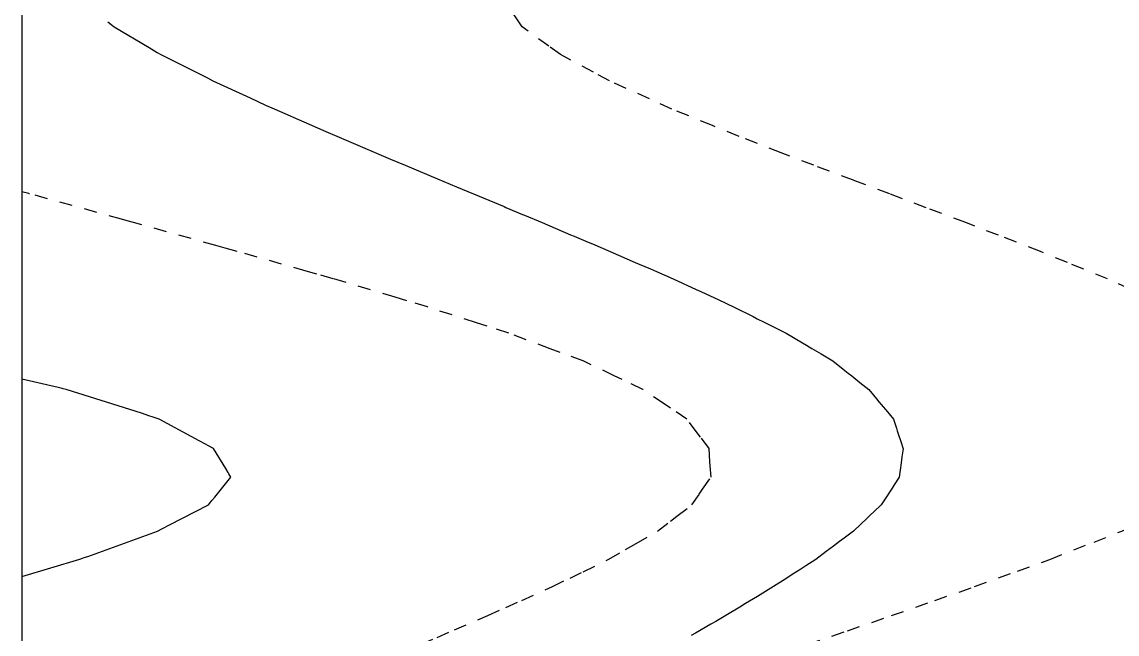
# Model space of a CAD drawing. Extents: x 11 to 203, y -288 to -10.
# Drawn here: x 10.6 to 131.4, y -173.7 to -106.2 of the extents above; entities that cross this region are included whole.
import ezdxf

# ---------------------------------------------------------------- set-up
doc = ezdxf.new("R2010")
doc.units = 0
for name, pattern in [('AI-LINETYPE-1', [2.822222, 1.411111, -1.411111]), ('AI-LINETYPE-3', [2.822222, 1.411111, -1.411111]), ('AI-LINETYPE-4', [2.822222, 1.411111, -1.411111])]:
    doc.linetypes.add(name, pattern=pattern)
for name, color, linetype in [('CUTLINE', 7, 'CONTINUOUS'), ('MOUNTAINLINE', 7, 'CONTINUOUS'), ('VALLEYLINE', 7, 'CONTINUOUS')]:
    doc.layers.add(name, color=color, linetype=linetype)

# ---------------------------------------------------------------- blocks, each defined once
blk = doc.blocks.new('BLOCK_2')
at = {"layer": 'VALLEYLINE', "color": 7, "linetype": 'AI-LINETYPE-1'}
blk.add_lwpolyline([(83.56, -227.55), (82.95, -227.29), (80.35, -226.17), (75.78, -224.21), (73.61, -223.24), (69.15, -221.23), (67.3, -220.34), (62.86, -218.19), (61.43, -217.42), (57.44, -215.28), (56.31, -214.56), (55.8, -214.24), (50.57, -212.41), (50.13, -212.26), (48.63, -211.67), (43.59, -209.71), (42.52, -209.29), (41.42, -208.8), (37.4, -206.98), (35.68, -206.21), (34.94, -205.8), (32.01, -204.18), (29.78, -202.95), (29.35, -202.62), (27.61, -201.31), (25.38, -199.63), (25.2, -199.38), (24.48, -198.39), (23.03, -196.37), (23, -196.17), (22.92, -195.41), (22.7, -193.23), (22.83, -193.03), (23.29, -192.38), (24.83, -190.17), (25.11, -189.95), (25.93, -189.32), (28.59, -187.28), (29.1, -186.99), (30.36, -186.26), (33.98, -184.17), (34.76, -183.8), (36.32, -183.04), (40.19, -181.16), (41.33, -180.66), (43.18, -179.82), (47.31, -177.97), (48.76, -177.35), (50.7, -176.51), (54.65, -174.81), (56.4, -174.06), (58.31, -173.24), (62, -171.65), (63.98, -170.77), (65.74, -169.98), (69.12, -168.46), (71.07, -167.52), (72.51, -166.82), (75.33, -165.45), (77.19, -164.38), (78.34, -163.72), (80.72, -162.34), (82.12, -161.27), (82.85, -160.71), (84.48, -159.46), (85.31, -158.27), (85.68, -157.74), (86.61, -156.4), (86.52, -155.16), (86.48, -154.66), (86.38, -153.25), (85.43, -151.98), (85.07, -151.5), (83.93, -149.99), (82.13, -148.78), (81.45, -148.33), (79.09, -146.74), (76.82, -145.65), (75.93, -145.23), (72.51, -143.58), (69.98, -142.64), (68.88, -142.24), (64.3, -140.53), (61.91, -139.76), (60.75, -139.39), (55.35, -137.64), (53.06, -136.95), (51.78, -136.57), (44.95, -134.53), (43.16, -134.02), (41.99, -133.69), (34.37, -131.52), (33.04, -131.15), (32.02, -130.86), (22.94, -128.33), (22.24, -128.13), (21.62, -127.96), (11.48, -125.16), (11.43, -125.15), (11.39, -125.14), (10.65, -124.93)], dxfattribs=at)
blk = doc.blocks.new('BLOCK_4')
at = {"layer": 'VALLEYLINE', "color": 7, "linetype": 'AI-LINETYPE-3'}
blk.add_lwpolyline([(63.99, -186.77), (64.89, -186.42), (70.58, -184.19), (73.28, -183.21), (78.89, -181.18), (82.3, -179.99), (88.03, -177.99), (91.93, -176.65), (97.26, -174.83), (101.64, -173.33), (106.5, -171.66), (111.28, -169.99), (115.64, -168.47), (120.39, -166.76), (123.95, -165.46), (128.82, -163.55), (131.88, -162.35), (136.12, -160.47), (138.37, -159.46), (142.12, -157.37), (143.85, -156.41), (146.45, -154.18), (147.53, -153.26), (148.89, -150.92), (149.42, -150), (149.16, -147.66), (149.06, -146.75), (147.45, -144.5), (146.8, -143.59), (143.89, -141.48), (142.59, -140.54), (138.99, -138.61), (137.19, -137.65), (132.82, -135.67), (130.31, -134.54), (125.88, -132.74), (122.91, -131.53), (118.3, -129.74), (114.68, -128.34), (110.33, -126.7), (106.3, -125.18), (102.31, -123.67), (97.93, -122.02), (94.34, -120.63), (89.69, -118.83), (86.76, -117.64), (82.29, -115.82), (79.81, -114.7), (75.41, -112.71), (73.64, -111.76), (70.01, -109.82), (68.73, -108.9), (65.8, -106.76), (65.18, -105.87), (63.63, -103.62), (63.51, -102.72), (63.18, -100.36), (63.57, -99.45), (64.6, -97.05), (65.43, -96.12), (67.51, -93.78), (68.72, -92.85), (71.51, -90.7), (73.12, -89.74), (76.45, -87.74), (78.57, -86.67), (82.44, -84.72), (84.96, -83.59), (88.96, -81.8), (92.08, -80.52), (96.33, -78.76), (99.87, -77.38), (103.95, -75.78), (108.09, -74.22), (112.11, -72.7), (116.67, -71.02), (120.37, -69.65), (125.38, -67.82), (128.77, -66.57), (134.15, -64.59), (137.15, -63.49), (142.71, -61.41), (145.25, -60.46), (151.06, -58.22), (153.21, -57.39), (158.75, -55.1), (160.4, -54.42), (166.14, -51.99), (167.49, -51.41)], dxfattribs=at)
blk = doc.blocks.new('BLOCK_5')
at = {"layer": 'VALLEYLINE', "color": 7, "linetype": 'AI-LINETYPE-4'}
blk.add_lwpolyline([(144.52, -106.23), (144.64, -106.76), (145.19, -107.68), (145.44, -108.08), (146.48, -109.82), (147.21, -110.65), (147.57, -111.07), (149, -112.71), (149.92, -113.56), (150.44, -114.06), (152.32, -115.81), (153.25, -116.59), (153.89, -117.12), (155.95, -118.83), (156.92, -119.59), (157.7, -120.2), (160.02, -122.02), (160.93, -122.71), (161.79, -123.36), (164.18, -125.18), (165, -125.8), (165.92, -126.5), (168.34, -128.34), (169.06, -128.9), (170.02, -129.65), (172.41, -131.53), (172.98, -132), (173.87, -132.73), (176.05, -134.54), (176.5, -134.97), (177.33, -135.75), (179.36, -137.65), (179.66, -138), (180.3, -138.73), (181.88, -140.54), (182.08, -140.87), (182.55, -141.65), (183.72, -143.59), (183.79, -143.91), (183.98, -144.7), (184.48, -146.75), (184.45, -147.06), (184.38, -147.87), (184.2, -150), (184.06, -150.32), (183.7, -151.13), (182.74, -153.26), (182.49, -153.59), (181.9, -154.38), (180.36, -156.41), (179.97, -156.77), (179.16, -157.53), (177.08, -159.46), (176.57, -159.86), (175.64, -160.57), (173.33, -162.35), (172.62, -162.84), (171.54, -163.59), (168.82, -165.46), (167.97, -166.01), (166.9, -166.7), (164.15, -168.47), (163.1, -169.13), (161.99, -169.83), (159.05, -171.66), (157.85, -172.4), (156.81, -173.04), (153.92, -174.82), (152.57, -175.65), (151.62, -176.23), (148.78, -177.98), (147.3, -178.91), (146.46, -179.44), (143.68, -181.17), (142.2, -182.12), (141.51, -182.57), (139.01, -184.19), (137.48, -185.24), (136.89, -185.65), (134.51, -187.3), (133.14, -188.34), (132.71, -188.68), (130.75, -190.19), (129.5, -191.35), (129.16, -191.66), (127.47, -193.24), (126.54, -194.49), (126.32, -194.78), (125.13, -196.38), (124.52, -197.71), (124.39, -198), (123.63, -199.64), (123.4, -201.01), (123.35, -201.31), (123.08, -202.96), (123.2, -204.31), (123.22, -204.62), (123.36, -206.22), (123.76, -207.49), (123.86, -207.8), (124.33, -209.3), (124.97, -210.5), (125.14, -210.84), (125.89, -212.27), (126.74, -213.46), (127.01, -213.84), (128.04, -215.28), (129.02, -216.4), (129.37, -216.81), (130.57, -218.2), (131.68, -219.33), (132.16, -219.81), (133.57, -221.24), (134.7, -222.3), (135.27, -222.82), (136.76, -224.22), (137.94, -225.26), (138.63, -225.87), (140.25, -227.3), (141.39, -228.27), (142.17, -228.94), (143.81, -230.35), (144.91, -231.28), (145.79, -232.02), (147.45, -233.43), (148.48, -234.3), (149.44, -235.11), (151.08, -236.51), (152, -237.31), (152.99, -238.18), (154.56, -239.54), (155.39, -240.3), (156.42, -241.25), (157.91, -242.61), (158.59, -243.3), (159.55, -244.27), (160.84, -245.58), (161.45, -246.23), (162.44, -247.28), (163.67, -248.59)], dxfattribs=at)
blk = doc.blocks.new('BLOCK_25')
at = {"layer": 'MOUNTAINLINE', "color": 7}
blk.add_lwpolyline([(86.58, -172.62), (84.89, -173.6)], dxfattribs=at)
blk = doc.blocks.new('BLOCK_26')
at = {"layer": 'MOUNTAINLINE', "color": 7}
blk.add_lwpolyline([(87.13, -172.3), (86.58, -172.62)], dxfattribs=at)
blk = doc.blocks.new('BLOCK_27')
at = {"layer": 'MOUNTAINLINE', "color": 7}
blk.add_lwpolyline([(88.22, -171.66), (87.13, -172.3)], dxfattribs=at)
blk = doc.blocks.new('BLOCK_28')
at = {"layer": 'MOUNTAINLINE', "color": 7}
blk.add_lwpolyline([(89.78, -170.72), (88.22, -171.66)], dxfattribs=at)
blk = doc.blocks.new('BLOCK_29')
at = {"layer": 'MOUNTAINLINE', "color": 7}
blk.add_lwpolyline([(91.74, -169.54), (90.41, -170.34)], dxfattribs=at)
blk = doc.blocks.new('BLOCK_30')
at = {"layer": 'MOUNTAINLINE', "color": 7}
blk.add_lwpolyline([(92.33, -169.18), (91.74, -169.54)], dxfattribs=at)
blk = doc.blocks.new('BLOCK_31')
at = {"layer": 'MOUNTAINLINE', "color": 7}
blk.add_lwpolyline([(93.5, -168.47), (92.33, -169.18)], dxfattribs=at)
blk = doc.blocks.new('BLOCK_32')
at = {"layer": 'MOUNTAINLINE', "color": 7}
blk.add_lwpolyline([(94.83, -167.61), (93.5, -168.47)], dxfattribs=at)
blk = doc.blocks.new('BLOCK_33')
at = {"layer": 'MOUNTAINLINE', "color": 7}
blk.add_lwpolyline([(96.5, -166.53), (95.56, -167.14)], dxfattribs=at)
blk = doc.blocks.new('BLOCK_34')
at = {"layer": 'MOUNTAINLINE', "color": 7}
blk.add_lwpolyline([(97.05, -166.17), (96.5, -166.53)], dxfattribs=at)
blk = doc.blocks.new('BLOCK_35')
at = {"layer": 'MOUNTAINLINE', "color": 7}
blk.add_lwpolyline([(98.16, -165.46), (97.05, -166.17)], dxfattribs=at)
blk = doc.blocks.new('BLOCK_36')
at = {"layer": 'MOUNTAINLINE', "color": 7}
blk.add_lwpolyline([(99.3, -164.6), (98.16, -165.46)], dxfattribs=at)
blk = doc.blocks.new('BLOCK_37')
at = {"layer": 'MOUNTAINLINE', "color": 7}
blk.add_lwpolyline([(100.77, -163.51), (100.09, -164.01)], dxfattribs=at)
blk = doc.blocks.new('BLOCK_38')
at = {"layer": 'MOUNTAINLINE', "color": 7}
blk.add_lwpolyline([(101.26, -163.14), (100.77, -163.51)], dxfattribs=at)
blk = doc.blocks.new('BLOCK_39')
at = {"layer": 'MOUNTAINLINE', "color": 7}
blk.add_lwpolyline([(102.31, -162.35), (101.26, -163.14)], dxfattribs=at)
blk = doc.blocks.new('BLOCK_40')
at = {"layer": 'MOUNTAINLINE', "color": 7}
blk.add_lwpolyline([(103.11, -161.59), (102.31, -162.35)], dxfattribs=at)
blk = doc.blocks.new('BLOCK_41')
at = {"layer": 'MOUNTAINLINE', "color": 7}
blk.add_lwpolyline([(104.19, -160.56), (103.78, -160.95)], dxfattribs=at)
blk = doc.blocks.new('BLOCK_42')
at = {"layer": 'MOUNTAINLINE', "color": 7}
blk.add_lwpolyline([(104.55, -160.23), (104.19, -160.56)], dxfattribs=at)
blk = doc.blocks.new('BLOCK_43')
at = {"layer": 'MOUNTAINLINE', "color": 7}
blk.add_lwpolyline([(105.35, -159.46), (104.55, -160.23)], dxfattribs=at)
blk = doc.blocks.new('BLOCK_44')
at = {"layer": 'MOUNTAINLINE', "color": 7}
blk.add_lwpolyline([(105.86, -158.69), (105.35, -159.46)], dxfattribs=at)
blk = doc.blocks.new('BLOCK_45')
at = {"layer": 'MOUNTAINLINE', "color": 7}
blk.add_lwpolyline([(106.57, -157.6), (106.34, -157.94)], dxfattribs=at)
blk = doc.blocks.new('BLOCK_46')
at = {"layer": 'MOUNTAINLINE', "color": 7}
blk.add_lwpolyline([(106.79, -157.26), (106.57, -157.6)], dxfattribs=at)
blk = doc.blocks.new('BLOCK_47')
at = {"layer": 'MOUNTAINLINE', "color": 7}
blk.add_lwpolyline([(107.34, -156.41), (106.79, -157.26)], dxfattribs=at)
blk = doc.blocks.new('BLOCK_48')
at = {"layer": 'MOUNTAINLINE', "color": 7}
blk.add_lwpolyline([(106.34, -157.94), (105.86, -158.69)], dxfattribs=at)
blk = doc.blocks.new('BLOCK_49')
at = {"layer": 'MOUNTAINLINE', "color": 7}
blk.add_lwpolyline([(103.78, -160.95), (103.11, -161.59)], dxfattribs=at)
blk = doc.blocks.new('BLOCK_50')
at = {"layer": 'MOUNTAINLINE', "color": 7}
blk.add_lwpolyline([(100.09, -164.01), (99.3, -164.6)], dxfattribs=at)
blk = doc.blocks.new('BLOCK_51')
at = {"layer": 'MOUNTAINLINE', "color": 7}
blk.add_lwpolyline([(95.56, -167.14), (94.83, -167.61)], dxfattribs=at)
blk = doc.blocks.new('BLOCK_52')
at = {"layer": 'MOUNTAINLINE', "color": 7}
blk.add_lwpolyline([(90.41, -170.34), (89.78, -170.72)], dxfattribs=at)
blk = doc.blocks.new('BLOCK_53')
at = {"layer": 'MOUNTAINLINE', "color": 7}
blk.add_lwpolyline([(84.89, -173.6), (84.43, -173.87)], dxfattribs=at)
blk = doc.blocks.new('BLOCK_57')
at = {"layer": 'MOUNTAINLINE', "color": 7}
blk.add_lwpolyline([(107.45, -155.63), (107.34, -156.41)], dxfattribs=at)
blk = doc.blocks.new('BLOCK_58')
at = {"layer": 'MOUNTAINLINE', "color": 7}
blk.add_lwpolyline([(107.6, -154.5), (107.56, -154.82)], dxfattribs=at)
blk = doc.blocks.new('BLOCK_59')
at = {"layer": 'MOUNTAINLINE', "color": 7}
blk.add_lwpolyline([(107.64, -154.17), (107.6, -154.5)], dxfattribs=at)
blk = doc.blocks.new('BLOCK_60')
at = {"layer": 'MOUNTAINLINE', "color": 7}
blk.add_lwpolyline([(107.77, -153.26), (107.64, -154.17)], dxfattribs=at)
blk = doc.blocks.new('BLOCK_61')
at = {"layer": 'MOUNTAINLINE', "color": 7}
blk.add_lwpolyline([(107.56, -154.82), (107.45, -155.63)], dxfattribs=at)
blk = doc.blocks.new('BLOCK_143')
at = {"layer": 'MOUNTAINLINE', "color": 7}
blk.add_lwpolyline([(107.51, -152.46), (107.77, -153.26)], dxfattribs=at)
blk = doc.blocks.new('BLOCK_144')
at = {"layer": 'MOUNTAINLINE', "color": 7}
blk.add_lwpolyline([(107.13, -151.31), (107.23, -151.62)], dxfattribs=at)
blk = doc.blocks.new('BLOCK_145')
at = {"layer": 'MOUNTAINLINE', "color": 7}
blk.add_lwpolyline([(107.03, -150.99), (107.13, -151.31)], dxfattribs=at)
blk = doc.blocks.new('BLOCK_146')
at = {"layer": 'MOUNTAINLINE', "color": 7}
blk.add_lwpolyline([(106.7, -150), (107.03, -150.99)], dxfattribs=at)
blk = doc.blocks.new('BLOCK_147')
at = {"layer": 'MOUNTAINLINE', "color": 7}
blk.add_lwpolyline([(107.23, -151.62), (107.51, -152.46)], dxfattribs=at)
blk = doc.blocks.new('BLOCK_148')
at = {"layer": 'MOUNTAINLINE', "color": 7}
blk.add_lwpolyline([(106.04, -149.2), (106.7, -150)], dxfattribs=at)
blk = doc.blocks.new('BLOCK_149')
at = {"layer": 'MOUNTAINLINE', "color": 7}
blk.add_lwpolyline([(105.11, -148.09), (105.37, -148.39)], dxfattribs=at)
blk = doc.blocks.new('BLOCK_150')
at = {"layer": 'MOUNTAINLINE', "color": 7}
blk.add_lwpolyline([(104.86, -147.78), (105.11, -148.09)], dxfattribs=at)
blk = doc.blocks.new('BLOCK_151')
at = {"layer": 'MOUNTAINLINE', "color": 7}
blk.add_lwpolyline([(103.99, -146.74), (104.86, -147.78)], dxfattribs=at)
blk = doc.blocks.new('BLOCK_152')
at = {"layer": 'MOUNTAINLINE', "color": 7}
blk.add_lwpolyline([(105.37, -148.39), (106.04, -149.2)], dxfattribs=at)
blk = doc.blocks.new('BLOCK_153')
at = {"layer": 'MOUNTAINLINE', "color": 7}
blk.add_lwpolyline([(20.63, -106.59), (20.83, -106.76)], dxfattribs=at)
blk = doc.blocks.new('BLOCK_154')
at = {"layer": 'MOUNTAINLINE', "color": 7}
blk.add_lwpolyline([(20.13, -106.19), (20.63, -106.59)], dxfattribs=at)
blk = doc.blocks.new('BLOCK_204')
at = {"layer": 'MOUNTAINLINE', "color": 7}
blk.add_lwpolyline([(103.01, -145.96), (103.99, -146.74)], dxfattribs=at)
blk = doc.blocks.new('BLOCK_205')
at = {"layer": 'MOUNTAINLINE', "color": 7}
blk.add_lwpolyline([(101.71, -144.92), (102.11, -145.24)], dxfattribs=at)
blk = doc.blocks.new('BLOCK_206')
at = {"layer": 'MOUNTAINLINE', "color": 7}
blk.add_lwpolyline([(101.36, -144.64), (101.71, -144.92)], dxfattribs=at)
blk = doc.blocks.new('BLOCK_207')
at = {"layer": 'MOUNTAINLINE', "color": 7}
blk.add_lwpolyline([(100.04, -143.59), (101.36, -144.64)], dxfattribs=at)
blk = doc.blocks.new('BLOCK_208')
at = {"layer": 'MOUNTAINLINE', "color": 7}
blk.add_lwpolyline([(102.11, -145.24), (103.01, -145.96)], dxfattribs=at)
blk = doc.blocks.new('BLOCK_209')
at = {"layer": 'MOUNTAINLINE', "color": 7}
blk.add_lwpolyline([(98.73, -142.81), (100.04, -143.59)], dxfattribs=at)
blk = doc.blocks.new('BLOCK_210')
at = {"layer": 'MOUNTAINLINE', "color": 7}
blk.add_lwpolyline([(97.12, -141.86), (97.71, -142.21)], dxfattribs=at)
blk = doc.blocks.new('BLOCK_211')
at = {"layer": 'MOUNTAINLINE', "color": 7}
blk.add_lwpolyline([(96.68, -141.6), (97.12, -141.86)], dxfattribs=at)
blk = doc.blocks.new('BLOCK_212')
at = {"layer": 'MOUNTAINLINE', "color": 7}
blk.add_lwpolyline([(94.89, -140.54), (96.68, -141.6)], dxfattribs=at)
blk = doc.blocks.new('BLOCK_213')
at = {"layer": 'MOUNTAINLINE', "color": 7}
blk.add_lwpolyline([(93.4, -139.79), (94.89, -140.54)], dxfattribs=at)
blk = doc.blocks.new('BLOCK_214')
at = {"layer": 'MOUNTAINLINE', "color": 7}
blk.add_lwpolyline([(91.7, -138.93), (92.46, -139.31)], dxfattribs=at)
blk = doc.blocks.new('BLOCK_215')
at = {"layer": 'MOUNTAINLINE', "color": 7}
blk.add_lwpolyline([(91.25, -138.7), (91.7, -138.93)], dxfattribs=at)
blk = doc.blocks.new('BLOCK_216')
at = {"layer": 'MOUNTAINLINE', "color": 7}
blk.add_lwpolyline([(89.17, -137.65), (91.25, -138.7)], dxfattribs=at)
blk = doc.blocks.new('BLOCK_217')
at = {"layer": 'MOUNTAINLINE', "color": 7}
blk.add_lwpolyline([(87.39, -136.83), (89.17, -137.65)], dxfattribs=at)
blk = doc.blocks.new('BLOCK_218')
at = {"layer": 'MOUNTAINLINE', "color": 7}
blk.add_lwpolyline([(85.47, -135.94), (86.51, -136.42)], dxfattribs=at)
blk = doc.blocks.new('BLOCK_219')
at = {"layer": 'MOUNTAINLINE', "color": 7}
blk.add_lwpolyline([(84.98, -135.72), (85.47, -135.94)], dxfattribs=at)
blk = doc.blocks.new('BLOCK_220')
at = {"layer": 'MOUNTAINLINE', "color": 7}
blk.add_lwpolyline([(82.42, -134.54), (84.98, -135.72)], dxfattribs=at)
blk = doc.blocks.new('BLOCK_221')
at = {"layer": 'MOUNTAINLINE', "color": 7}
blk.add_lwpolyline([(80.59, -133.74), (82.42, -134.54)], dxfattribs=at)
blk = doc.blocks.new('BLOCK_222')
at = {"layer": 'MOUNTAINLINE', "color": 7}
blk.add_lwpolyline([(78.69, -132.91), (79.93, -133.45)], dxfattribs=at)
blk = doc.blocks.new('BLOCK_223')
at = {"layer": 'MOUNTAINLINE', "color": 7}
blk.add_lwpolyline([(78.25, -132.72), (78.69, -132.91)], dxfattribs=at)
blk = doc.blocks.new('BLOCK_224')
at = {"layer": 'MOUNTAINLINE', "color": 7}
blk.add_lwpolyline([(75.5, -131.53), (78.25, -132.72)], dxfattribs=at)
blk = doc.blocks.new('BLOCK_225')
at = {"layer": 'MOUNTAINLINE', "color": 7}
blk.add_lwpolyline([(73.54, -130.69), (75.5, -131.53)], dxfattribs=at)
blk = doc.blocks.new('BLOCK_226')
at = {"layer": 'MOUNTAINLINE', "color": 7}
blk.add_lwpolyline([(71.5, -129.83), (73.06, -130.49)], dxfattribs=at)
blk = doc.blocks.new('BLOCK_227')
at = {"layer": 'MOUNTAINLINE', "color": 7}
blk.add_lwpolyline([(71.13, -129.67), (71.5, -129.83)], dxfattribs=at)
blk = doc.blocks.new('BLOCK_228')
at = {"layer": 'MOUNTAINLINE', "color": 7}
blk.add_lwpolyline([(67.98, -128.34), (71.13, -129.67)], dxfattribs=at)
blk = doc.blocks.new('BLOCK_229')
at = {"layer": 'MOUNTAINLINE', "color": 7}
blk.add_lwpolyline([(66.05, -127.53), (67.98, -128.34)], dxfattribs=at)
blk = doc.blocks.new('BLOCK_230')
at = {"layer": 'MOUNTAINLINE', "color": 7}
blk.add_lwpolyline([(64, -126.67), (65.82, -127.43)], dxfattribs=at)
blk = doc.blocks.new('BLOCK_231')
at = {"layer": 'MOUNTAINLINE', "color": 7}
blk.add_lwpolyline([(63.79, -126.58), (64, -126.67)], dxfattribs=at)
blk = doc.blocks.new('BLOCK_232')
at = {"layer": 'MOUNTAINLINE', "color": 7}
blk.add_lwpolyline([(60.43, -125.17), (63.79, -126.58)], dxfattribs=at)
blk = doc.blocks.new('BLOCK_233')
at = {"layer": 'MOUNTAINLINE', "color": 7}
blk.add_lwpolyline([(58.55, -124.39), (60.43, -125.17)], dxfattribs=at)
blk = doc.blocks.new('BLOCK_234')
at = {"layer": 'MOUNTAINLINE', "color": 7}
blk.add_lwpolyline([(56.47, -123.51), (58.55, -124.39)], dxfattribs=at)
blk = doc.blocks.new('BLOCK_235')
at = {"layer": 'MOUNTAINLINE', "color": 7}
blk.add_lwpolyline([(51.29, -121.34), (52.88, -122.01)], dxfattribs=at)
blk = doc.blocks.new('BLOCK_236')
at = {"layer": 'MOUNTAINLINE', "color": 7}
blk.add_lwpolyline([(49.22, -120.46), (51.29, -121.34)], dxfattribs=at)
blk = doc.blocks.new('BLOCK_237')
at = {"layer": 'MOUNTAINLINE', "color": 7}
blk.add_lwpolyline([(44.16, -118.3), (45.37, -118.82)], dxfattribs=at)
blk = doc.blocks.new('BLOCK_238')
at = {"layer": 'MOUNTAINLINE', "color": 7}
blk.add_lwpolyline([(42.31, -117.49), (44.16, -118.3)], dxfattribs=at)
blk = doc.blocks.new('BLOCK_239')
at = {"layer": 'MOUNTAINLINE', "color": 7}
blk.add_lwpolyline([(37.5, -115.38), (38.45, -115.81)], dxfattribs=at)
blk = doc.blocks.new('BLOCK_240')
at = {"layer": 'MOUNTAINLINE', "color": 7}
blk.add_lwpolyline([(35.82, -114.6), (37.5, -115.38)], dxfattribs=at)
blk = doc.blocks.new('BLOCK_241')
at = {"layer": 'MOUNTAINLINE', "color": 7}
blk.add_lwpolyline([(31.09, -112.39), (31.7, -112.7)], dxfattribs=at)
blk = doc.blocks.new('BLOCK_242')
at = {"layer": 'MOUNTAINLINE', "color": 7}
blk.add_lwpolyline([(29.85, -111.77), (31.09, -112.39)], dxfattribs=at)
blk = doc.blocks.new('BLOCK_243')
at = {"layer": 'MOUNTAINLINE', "color": 7}
blk.add_lwpolyline([(25.57, -109.57), (25.97, -109.81)], dxfattribs=at)
blk = doc.blocks.new('BLOCK_244')
at = {"layer": 'MOUNTAINLINE', "color": 7}
blk.add_lwpolyline([(24.67, -109.04), (25.57, -109.57)], dxfattribs=at)
blk = doc.blocks.new('BLOCK_245')
at = {"layer": 'MOUNTAINLINE', "color": 7}
blk.add_lwpolyline([(20.83, -106.76), (24.67, -109.04)], dxfattribs=at)
blk = doc.blocks.new('BLOCK_246')
at = {"layer": 'MOUNTAINLINE', "color": 7}
blk.add_lwpolyline([(25.97, -109.81), (29.85, -111.77)], dxfattribs=at)
blk = doc.blocks.new('BLOCK_247')
at = {"layer": 'MOUNTAINLINE', "color": 7}
blk.add_lwpolyline([(31.7, -112.7), (35.82, -114.6)], dxfattribs=at)
blk = doc.blocks.new('BLOCK_248')
at = {"layer": 'MOUNTAINLINE', "color": 7}
blk.add_lwpolyline([(38.45, -115.81), (42.31, -117.49)], dxfattribs=at)
blk = doc.blocks.new('BLOCK_249')
at = {"layer": 'MOUNTAINLINE', "color": 7}
blk.add_lwpolyline([(45.37, -118.82), (49.22, -120.46)], dxfattribs=at)
blk = doc.blocks.new('BLOCK_250')
at = {"layer": 'MOUNTAINLINE', "color": 7}
blk.add_lwpolyline([(52.88, -122.01), (56.47, -123.51)], dxfattribs=at)
blk = doc.blocks.new('BLOCK_251')
at = {"layer": 'MOUNTAINLINE', "color": 7}
blk.add_lwpolyline([(65.82, -127.43), (66.05, -127.53)], dxfattribs=at)
blk = doc.blocks.new('BLOCK_252')
at = {"layer": 'MOUNTAINLINE', "color": 7}
blk.add_lwpolyline([(73.06, -130.49), (73.54, -130.69)], dxfattribs=at)
blk = doc.blocks.new('BLOCK_253')
at = {"layer": 'MOUNTAINLINE', "color": 7}
blk.add_lwpolyline([(79.93, -133.45), (80.59, -133.74)], dxfattribs=at)
blk = doc.blocks.new('BLOCK_254')
at = {"layer": 'MOUNTAINLINE', "color": 7}
blk.add_lwpolyline([(86.51, -136.42), (87.39, -136.83)], dxfattribs=at)
blk = doc.blocks.new('BLOCK_255')
at = {"layer": 'MOUNTAINLINE', "color": 7}
blk.add_lwpolyline([(92.46, -139.31), (93.4, -139.79)], dxfattribs=at)
blk = doc.blocks.new('BLOCK_256')
at = {"layer": 'MOUNTAINLINE', "color": 7}
blk.add_lwpolyline([(97.71, -142.21), (98.73, -142.81)], dxfattribs=at)
blk = doc.blocks.new('BLOCK_780')
at = {"layer": 'MOUNTAINLINE', "color": 7}
blk.add_lwpolyline([(31.9, -158.6), (33.68, -156.4)], dxfattribs=at)
blk = doc.blocks.new('BLOCK_781')
at = {"layer": 'MOUNTAINLINE', "color": 7}
blk.add_lwpolyline([(26.83, -161.71), (31.2, -159.45)], dxfattribs=at)
blk = doc.blocks.new('BLOCK_782')
at = {"layer": 'MOUNTAINLINE', "color": 7}
blk.add_lwpolyline([(17.92, -165.13), (25.6, -162.34)], dxfattribs=at)
blk = doc.blocks.new('BLOCK_783')
at = {"layer": 'MOUNTAINLINE', "color": 7}
blk.add_lwpolyline([(10.64, -167.34), (17.03, -165.45)], dxfattribs=at)
blk = doc.blocks.new('BLOCK_784')
at = {"layer": 'MOUNTAINLINE', "color": 7}
blk.add_lwpolyline([(17.03, -165.45), (17.33, -165.34)], dxfattribs=at)
blk = doc.blocks.new('BLOCK_785')
at = {"layer": 'MOUNTAINLINE', "color": 7}
blk.add_lwpolyline([(17.33, -165.34), (17.52, -165.27)], dxfattribs=at)
blk = doc.blocks.new('BLOCK_786')
at = {"layer": 'MOUNTAINLINE', "color": 7}
blk.add_lwpolyline([(17.52, -165.27), (17.92, -165.13)], dxfattribs=at)
blk = doc.blocks.new('BLOCK_787')
at = {"layer": 'MOUNTAINLINE', "color": 7}
blk.add_lwpolyline([(25.6, -162.34), (26.05, -162.11)], dxfattribs=at)
blk = doc.blocks.new('BLOCK_788')
at = {"layer": 'MOUNTAINLINE', "color": 7}
blk.add_lwpolyline([(26.05, -162.11), (26.29, -161.99)], dxfattribs=at)
blk = doc.blocks.new('BLOCK_789')
at = {"layer": 'MOUNTAINLINE', "color": 7}
blk.add_lwpolyline([(26.29, -161.99), (26.83, -161.71)], dxfattribs=at)
blk = doc.blocks.new('BLOCK_790')
at = {"layer": 'MOUNTAINLINE', "color": 7}
blk.add_lwpolyline([(31.2, -159.45), (31.47, -159.12)], dxfattribs=at)
blk = doc.blocks.new('BLOCK_791')
at = {"layer": 'MOUNTAINLINE', "color": 7}
blk.add_lwpolyline([(31.47, -159.12), (31.59, -158.97)], dxfattribs=at)
blk = doc.blocks.new('BLOCK_792')
at = {"layer": 'MOUNTAINLINE', "color": 7}
blk.add_lwpolyline([(31.59, -158.97), (31.9, -158.6)], dxfattribs=at)
blk = doc.blocks.new('BLOCK_824')
at = {"layer": 'MOUNTAINLINE', "color": 7}
blk.add_lwpolyline([(33.12, -155.46), (31.77, -153.24)], dxfattribs=at)
blk = doc.blocks.new('BLOCK_825')
at = {"layer": 'MOUNTAINLINE', "color": 7}
blk.add_lwpolyline([(33.68, -156.4), (33.46, -156.02)], dxfattribs=at)
blk = doc.blocks.new('BLOCK_826')
at = {"layer": 'MOUNTAINLINE', "color": 7}
blk.add_lwpolyline([(33.46, -156.02), (33.37, -155.87)], dxfattribs=at)
blk = doc.blocks.new('BLOCK_827')
at = {"layer": 'MOUNTAINLINE', "color": 7}
blk.add_lwpolyline([(33.37, -155.87), (33.12, -155.46)], dxfattribs=at)
blk = doc.blocks.new('BLOCK_828')
at = {"layer": 'MOUNTAINLINE', "color": 7}
blk.add_lwpolyline([(30.17, -152.38), (25.79, -149.99)], dxfattribs=at)
blk = doc.blocks.new('BLOCK_829')
at = {"layer": 'MOUNTAINLINE', "color": 7}
blk.add_lwpolyline([(31.77, -153.24), (31.13, -152.9)], dxfattribs=at)
blk = doc.blocks.new('BLOCK_830')
at = {"layer": 'MOUNTAINLINE', "color": 7}
blk.add_lwpolyline([(31.13, -152.9), (30.89, -152.77)], dxfattribs=at)
blk = doc.blocks.new('BLOCK_831')
at = {"layer": 'MOUNTAINLINE', "color": 7}
blk.add_lwpolyline([(30.89, -152.77), (30.17, -152.38)], dxfattribs=at)
blk = doc.blocks.new('BLOCK_832')
at = {"layer": 'MOUNTAINLINE', "color": 7}
blk.add_lwpolyline([(23.81, -149.36), (15.51, -146.73)], dxfattribs=at)
blk = doc.blocks.new('BLOCK_833')
at = {"layer": 'MOUNTAINLINE', "color": 7}
blk.add_lwpolyline([(25.79, -149.99), (25.02, -149.74)], dxfattribs=at)
blk = doc.blocks.new('BLOCK_834')
at = {"layer": 'MOUNTAINLINE', "color": 7}
blk.add_lwpolyline([(25.02, -149.74), (24.74, -149.66)], dxfattribs=at)
blk = doc.blocks.new('BLOCK_835')
at = {"layer": 'MOUNTAINLINE', "color": 7}
blk.add_lwpolyline([(24.74, -149.66), (23.81, -149.36)], dxfattribs=at)
blk = doc.blocks.new('BLOCK_836')
at = {"layer": 'MOUNTAINLINE', "color": 7}
blk.add_lwpolyline([(14.65, -146.53), (10.65, -145.58)], dxfattribs=at)
blk = doc.blocks.new('BLOCK_837')
at = {"layer": 'MOUNTAINLINE', "color": 7}
blk.add_lwpolyline([(15.51, -146.73), (15.2, -146.66)], dxfattribs=at)
blk = doc.blocks.new('BLOCK_838')
at = {"layer": 'MOUNTAINLINE', "color": 7}
blk.add_lwpolyline([(15.2, -146.66), (15.08, -146.63)], dxfattribs=at)
blk = doc.blocks.new('BLOCK_839')
at = {"layer": 'MOUNTAINLINE', "color": 7}
blk.add_lwpolyline([(15.08, -146.63), (14.65, -146.53)], dxfattribs=at)

msp = doc.modelspace()

# ---------------------------------------------------------------- linework, layer by layer
at = {"layer": 'CUTLINE', "color": 7}
msp.add_lwpolyline([(202.89, -248.59), (10.67, -248.59), (10.67, -51.4), (202.89, -51.4), (202.89, -248.59)], dxfattribs=at)

# ---------------------------------------------------------------- block references
at = {"layer": 'MOUNTAINLINE'}
for name in ['BLOCK_154', 'BLOCK_153', 'BLOCK_245', 'BLOCK_244', 'BLOCK_243', 'BLOCK_246', 'BLOCK_242', 'BLOCK_241', 'BLOCK_247', 'BLOCK_240', 'BLOCK_239', 'BLOCK_248', 'BLOCK_238', 'BLOCK_237', 'BLOCK_249', 'BLOCK_236', 'BLOCK_235', 'BLOCK_250', 'BLOCK_234', 'BLOCK_233', 'BLOCK_232', 'BLOCK_231', 'BLOCK_230', 'BLOCK_251', 'BLOCK_229', 'BLOCK_228', 'BLOCK_227', 'BLOCK_226', 'BLOCK_252', 'BLOCK_225', 'BLOCK_224', 'BLOCK_223', 'BLOCK_222', 'BLOCK_253', 'BLOCK_221', 'BLOCK_220', 'BLOCK_219', 'BLOCK_218', 'BLOCK_254', 'BLOCK_217', 'BLOCK_216', 'BLOCK_215', 'BLOCK_214', 'BLOCK_255', 'BLOCK_213', 'BLOCK_212', 'BLOCK_211', 'BLOCK_210', 'BLOCK_256', 'BLOCK_209', 'BLOCK_207', 'BLOCK_206', 'BLOCK_836', 'BLOCK_205', 'BLOCK_208', 'BLOCK_204', 'BLOCK_839', 'BLOCK_838', 'BLOCK_837', 'BLOCK_832', 'BLOCK_151', 'BLOCK_150', 'BLOCK_149', 'BLOCK_152', 'BLOCK_835', 'BLOCK_834', 'BLOCK_148', 'BLOCK_833', 'BLOCK_828', 'BLOCK_146', 'BLOCK_145', 'BLOCK_144', 'BLOCK_147', 'BLOCK_831', 'BLOCK_830', 'BLOCK_829', 'BLOCK_824', 'BLOCK_143', 'BLOCK_60', 'BLOCK_58', 'BLOCK_59', 'BLOCK_827', 'BLOCK_57', 'BLOCK_61', 'BLOCK_780', 'BLOCK_826', 'BLOCK_825', 'BLOCK_47', 'BLOCK_48', 'BLOCK_45', 'BLOCK_46', 'BLOCK_790', 'BLOCK_791', 'BLOCK_792', 'BLOCK_44', 'BLOCK_781', 'BLOCK_42', 'BLOCK_43', 'BLOCK_789', 'BLOCK_40', 'BLOCK_49', 'BLOCK_41', 'BLOCK_782', 'BLOCK_787', 'BLOCK_788', 'BLOCK_39', 'BLOCK_50', 'BLOCK_37', 'BLOCK_38', 'BLOCK_784', 'BLOCK_785', 'BLOCK_786', 'BLOCK_36', 'BLOCK_783', 'BLOCK_33', 'BLOCK_34', 'BLOCK_35', 'BLOCK_32', 'BLOCK_51', 'BLOCK_31', 'BLOCK_29', 'BLOCK_30', 'BLOCK_28', 'BLOCK_52', 'BLOCK_25', 'BLOCK_26', 'BLOCK_27', 'BLOCK_53']:
    msp.add_blockref(name, (0, 0), dxfattribs=at)
at = {"layer": 'VALLEYLINE'}
for name in ['BLOCK_4', 'BLOCK_5', 'BLOCK_2']:
    msp.add_blockref(name, (0, 0), dxfattribs=at)

doc.saveas('drawing.dxf')
